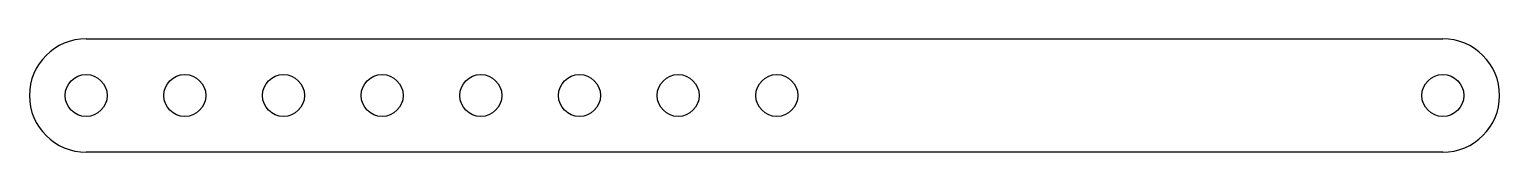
# Model space of a CAD drawing. Header units: millimetres. Extents: x -286 to 12, y -12 to 12.
import ezdxf

# ---------------------------------------------------------------- set-up
doc = ezdxf.new("R2010")
doc.units = ezdxf.units.MM

msp = doc.modelspace()

# ---------------------------------------------------------------- linework, layer by layer
at = {"color": 7, "linetype": 'Continuous', "lineweight": 25}
for p, q in [((-275, 11.5), (0, 11.5)), ((0, -11.5), (-275, -11.5))]:
    msp.add_line(p, q, dxfattribs=at)
for centre in [(-275, 0), (-255, 0), (-235, 0), (-215, 0), (-195, 0), (-175, 0), (-155, 0), (-135, 0), (0, 0)]:
    msp.add_circle(centre, 4.25, dxfattribs=at)
for centre, start, end in [((-275, 0), 90, 270), ((0, 0), 270, 90)]:
    msp.add_arc(centre, 11.5, start, end, dxfattribs=at)

doc.saveas('drawing.dxf')
